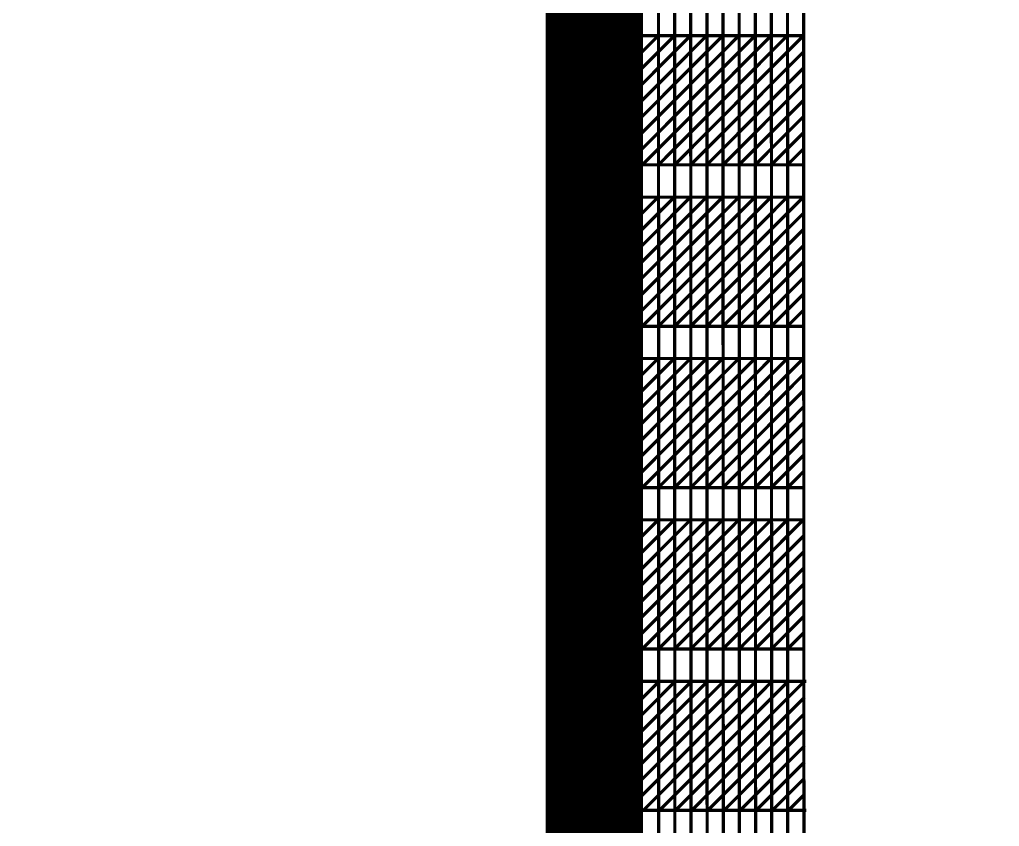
# Model space of a CAD drawing. Header units: millimetres. Extents: x -51 to 51, y -51 to 51.
# Drawn here: x 10 to 13.037, y -10.146 to -7.646 of the extents above; entities that cross this region are included whole.
import ezdxf

# ---------------------------------------------------------------- set-up
doc = ezdxf.new("R2010")
doc.units = ezdxf.units.MM
doc.linetypes.add('DASHED', pattern=[19.05, 12.7, -6.35])
for name, color, linetype in [('bottom_SU8', 5, 'Continuous'), ('metal', 43, 'Continuous'), ('reference', 18, 'DASHED')]:
    doc.layers.add(name, color=color, linetype=linetype)
doc.layers.add('top SU-8', color=3, linetype='Continuous', transparency=0.63)

msp = doc.modelspace()

# ---------------------------------------------------------------- linework, layer by layer
at = {"layer": 'bottom_SU8', "transparency": 33554544}
for points, const_width in [([(11.7823, 5.9298), (11.7823, -19.1017)], 0.3), ([(12.4337, -19.0957), (12.4292, -3.1921)], 0.01), ([(11.9837, -19.0957), (11.9792, -3.1964)], 0.01), ([(12.0335, -19.0957), (12.0292, -3.1964)], 0.01), ([(12.0835, -19.0957), (12.0792, -3.1964)], 0.01), ([(12.1337, -19.0957), (12.1292, -3.1961)], 0.01), ([(12.1837, -19.0957), (12.1792, -3.1964)], 0.01), ([(12.2337, -19.0957), (12.2292, -3.1961)], 0.01), ([(12.2837, -19.0957), (12.2795, -3.1961)], 0.01), ([(12.3337, -19.0957), (12.3292, -3.1961)], 0.01), ([(12.3837, -19.0957), (12.3792, -3.1961)], 0.01), ([(11.8946, -7.7811), (11.9795, -7.6961)], 0.01), ([(11.8948, -7.831), (12.0295, -7.6961)], 0.01), ([(11.8948, -7.8811), (12.0795, -7.6961)], 0.01), ([(11.8948, -7.9313), (12.1295, -7.6961)], 0.01), ([(11.8948, -7.9814), (12.1795, -7.6961)], 0.01), ([(11.8948, -8.0315), (12.2295, -7.6961)], 0.01), ([(11.8948, -8.0816), (12.2795, -7.6961)], 0.01), ([(11.8948, -7.6961), (12.4351, -7.6961)], 0.01), ([(11.9303, -8.0961), (12.3295, -7.6961)], 0.01), ([(11.9803, -8.0961), (12.3795, -7.6961)], 0.01), ([(12.0303, -8.0961), (12.4295, -7.6961)], 0.01), ([(12.0803, -8.0961), (12.4296, -7.7461)], 0.01), ([(12.1303, -8.0961), (12.4297, -7.7961)], 0.01), ([(12.1803, -8.0961), (12.4298, -7.8461)], 0.01), ([(12.2303, -8.0961), (12.4299, -7.8961)], 0.01), ([(12.2803, -8.0961), (12.43, -7.9461)], 0.01), ([(12.3303, -8.0961), (12.4301, -7.9961)], 0.01), ([(12.3803, -8.0961), (12.4302, -8.0461)], 0.01), ([(11.8948, -8.0961), (12.4352, -8.0961)], 0.01), ([(11.8946, -8.2811), (11.9795, -8.1961)], 0.01), ([(11.8948, -8.331), (12.0295, -8.1961)], 0.01), ([(11.8948, -8.3811), (12.0795, -8.1961)], 0.01), ([(11.8948, -8.4313), (12.1295, -8.1961)], 0.01), ([(11.8948, -8.4814), (12.1795, -8.1961)], 0.01), ([(11.8948, -8.5315), (12.2295, -8.1961)], 0.01), ([(11.8948, -8.5816), (12.2795, -8.1961)], 0.01), ([(11.8948, -8.1961), (12.4351, -8.1961)], 0.01), ([(11.9303, -8.5961), (12.3295, -8.1961)], 0.01), ([(11.9803, -8.5961), (12.3795, -8.1961)], 0.01), ([(12.0303, -8.5961), (12.4295, -8.1961)], 0.01), ([(12.0803, -8.5961), (12.4296, -8.2461)], 0.01), ([(12.1303, -8.5961), (12.4297, -8.2961)], 0.01), ([(12.1803, -8.5961), (12.4298, -8.3461)], 0.01), ([(12.2303, -8.5961), (12.4299, -8.3961)], 0.01), ([(12.2803, -8.5961), (12.43, -8.4461)], 0.01), ([(12.3303, -8.5961), (12.4301, -8.4961)], 0.01), ([(12.3803, -8.5961), (12.4302, -8.5461)], 0.01), ([(11.8948, -8.5961), (12.4352, -8.5961)], 0.01), ([(11.8946, -8.7811), (11.9795, -8.6961)], 0.01), ([(11.8948, -8.831), (12.0295, -8.6961)], 0.01), ([(11.8948, -8.8811), (12.0795, -8.6961)], 0.01), ([(11.8948, -8.9313), (12.1295, -8.6961)], 0.01), ([(11.8948, -8.9814), (12.1795, -8.6961)], 0.01), ([(11.8948, -9.0315), (12.2295, -8.6961)], 0.01), ([(11.8948, -9.0816), (12.2795, -8.6961)], 0.01), ([(11.8948, -8.6961), (12.4351, -8.6961)], 0.01), ([(11.9303, -9.0961), (12.3295, -8.6961)], 0.01), ([(11.9803, -9.0961), (12.3795, -8.6961)], 0.01), ([(12.0303, -9.0961), (12.4295, -8.6961)], 0.01), ([(12.0803, -9.0961), (12.4296, -8.7461)], 0.01), ([(12.1303, -9.0961), (12.4297, -8.7961)], 0.01), ([(12.1803, -9.0961), (12.4298, -8.8461)], 0.01), ([(12.2303, -9.0961), (12.4299, -8.8961)], 0.01), ([(12.2803, -9.0961), (12.43, -8.9461)], 0.01), ([(12.3303, -9.0961), (12.4301, -8.9961)], 0.01), ([(12.3803, -9.0961), (12.4302, -9.0461)], 0.01), ([(11.8948, -9.0961), (12.4352, -9.0961)], 0.01), ([(11.8946, -9.2811), (11.9795, -9.1961)], 0.01), ([(11.8948, -9.331), (12.0295, -9.1961)], 0.01), ([(11.8948, -9.3811), (12.0795, -9.1961)], 0.01), ([(11.8948, -9.4313), (12.1295, -9.1961)], 0.01), ([(11.8948, -9.4814), (12.1795, -9.1961)], 0.01), ([(11.8948, -9.5315), (12.2295, -9.1961)], 0.01), ([(11.8948, -9.5816), (12.2795, -9.1961)], 0.01), ([(11.8948, -9.1961), (12.4351, -9.1961)], 0.01), ([(11.9303, -9.5961), (12.3295, -9.1961)], 0.01), ([(11.9803, -9.5961), (12.3795, -9.1961)], 0.01), ([(12.0303, -9.5961), (12.4295, -9.1961)], 0.01), ([(12.0803, -9.5961), (12.4296, -9.2461)], 0.01), ([(12.1303, -9.5961), (12.4297, -9.2961)], 0.01), ([(12.1803, -9.5961), (12.4298, -9.3461)], 0.01), ([(12.2303, -9.5961), (12.4299, -9.3961)], 0.01), ([(12.2803, -9.5961), (12.43, -9.4461)], 0.01), ([(12.3303, -9.5961), (12.4301, -9.4961)], 0.01), ([(12.3803, -9.5961), (12.4302, -9.5461)], 0.01), ([(11.8948, -9.5961), (12.4352, -9.5961)], 0.01), ([(11.8978, -9.7811), (11.9827, -9.6961)], 0.01), ([(11.898, -9.831), (12.0327, -9.6961)], 0.01), ([(11.898, -9.8811), (12.0827, -9.6961)], 0.01), ([(11.898, -9.9312), (12.1327, -9.6961)], 0.01), ([(11.898, -9.9813), (12.1827, -9.6961)], 0.01), ([(11.898, -10.0314), (12.2327, -9.6961)], 0.01), ([(11.898, -10.0816), (12.2827, -9.6961)], 0.01), ([(11.898, -9.6961), (12.4382, -9.6961)], 0.01), ([(11.9335, -10.0961), (12.3327, -9.6961)], 0.01), ([(11.9835, -10.0961), (12.3827, -9.6961)], 0.01), ([(12.0335, -10.0961), (12.4327, -9.6961)], 0.01), ([(12.0835, -10.0961), (12.4328, -9.7461)], 0.01), ([(12.1335, -10.0961), (12.4329, -9.7961)], 0.01), ([(12.1835, -10.0961), (12.433, -9.8461)], 0.01), ([(12.2335, -10.0961), (12.4331, -9.8961)], 0.01), ([(12.2835, -10.0961), (12.4332, -9.9461)], 0.01), ([(12.3335, -10.0961), (12.4333, -9.9961)], 0.01), ([(12.3835, -10.0961), (12.4334, -10.0461)], 0.01), ([(11.898, -10.0961), (12.4383, -10.0961)], 0.01)]:
    msp.add_lwpolyline(points, dxfattribs=dict(at, const_width=const_width))
at = {"layer": 'metal', "transparency": 33554544}
for points, const_width in [([(11.7843, -11.0957), (11.7843, 10.5754)], 0.004), ([(11.7663, -12.0957), (11.7663, 10.0274)], 0.004), ([(11.7753, -11.5957), (11.7753, 10.0291)], 0.004), ([(11.7933, -10.5957), (11.7933, 9.9562)], 0.004), ([(11.7483, -13.0957), (11.7483, 9.4365)], 0.004), ([(11.7573, -12.5957), (11.7573, 9.4365)], 0.004), ([(11.8023, -10.0961), (11.8023, 9.3481)], 0.004), ([(11.8113, -9.5961), (11.8113, 9.3481)], 0.004), ([(11.7303, -14.0957), (11.7303, 8.8389)], 0.004), ([(11.7393, -13.5957), (11.7393, 8.8407)], 0.004), ([(11.8203, -9.0961), (11.8203, 8.7599)], 0.004), ([(11.8293, -8.5961), (11.8293, 8.7617)], 0.004), ([(11.7123, -15.0957), (11.7123, 8.2445)], 0.004), ([(11.7213, -14.5957), (11.7213, 8.2445)], 0.004), ([(11.8383, -8.0961), (11.8383, 8.1764)], 0.004), ([(11.6943, -16.0957), (11.6943, 7.6503)], 0.004), ([(11.7033, -15.5957), (11.7033, 7.6503)], 0.004), ([(11.6763, -17.0957), (11.6763, 7.0554)], 0.004), ([(11.6853, -16.5957), (11.6853, 7.0554)], 0.004), ([(11.6583, -18.0957), (11.6583, 6.4565)], 0.004), ([(11.6673, -17.5957), (11.6673, 6.4576)], 0.004), ([(11.6493, -18.5957), (11.6493, 5.8943)], 0.004), ([(11.6403, -19.0957), (11.6403, 5.8889)], 0.004), ([(11.9202, -7.8054), (12.0297, -7.6957)], 0.006), ([(11.9203, -7.8554), (12.0797, -7.6957)], 0.006), ([(11.9203, -7.9055), (12.1297, -7.6957)], 0.006), ([(11.9203, -7.9556), (12.1797, -7.6957)], 0.006), ([(11.9203, -8.0057), (12.2297, -7.6957)], 0.006), ([(11.9203, -8.0558), (12.2797, -7.6957)], 0.006), ([(11.9203, -7.6957), (12.4326, -7.6957)], 0.006), ([(11.9204, -7.7551), (11.9797, -7.6957)], 0.006), ([(11.9305, -8.0957), (12.3297, -7.6957)], 0.006), ([(11.9805, -8.0957), (11.9797, -7.6957)], 0.006), ([(11.9805, -8.0957), (12.3797, -7.6957)], 0.006), ([(12.0305, -8.0957), (12.0297, -7.6957)], 0.006), ([(12.0305, -8.0957), (12.4297, -7.6957)], 0.006), ([(12.0805, -8.0957), (12.0797, -7.6957)], 0.006), ([(12.1305, -8.0957), (12.1297, -7.6957)], 0.006), ([(12.1805, -8.0957), (12.1797, -7.6957)], 0.006), ([(12.2305, -8.0957), (12.2297, -7.6957)], 0.006), ([(12.2805, -8.0957), (12.2797, -7.6957)], 0.006), ([(12.3305, -8.0957), (12.3297, -7.6957)], 0.006), ([(12.3805, -8.0957), (12.3797, -7.6957)], 0.006), ([(12.4305, -8.0957), (12.4297, -7.6957)], 0.006), ([(12.0805, -8.0957), (12.4298, -7.7457)], 0.006), ([(12.1305, -8.0957), (12.4299, -7.7957)], 0.006), ([(12.1805, -8.0957), (12.43, -7.8457)], 0.006), ([(12.2305, -8.0957), (12.4301, -7.8957)], 0.006), ([(12.2805, -8.0957), (12.4302, -7.9457)], 0.006), ([(12.3305, -8.0957), (12.4303, -7.9957)], 0.006), ([(12.3805, -8.0957), (12.4304, -8.0457)], 0.006), ([(11.9182, -8.0957), (12.433, -8.0957)], 0.006), ([(11.9202, -8.3054), (12.0297, -8.1957)], 0.006), ([(11.9203, -8.3554), (12.0797, -8.1957)], 0.006), ([(11.9203, -8.4055), (12.1297, -8.1957)], 0.006), ([(11.9203, -8.4556), (12.1797, -8.1957)], 0.006), ([(11.9203, -8.5057), (12.2297, -8.1957)], 0.006), ([(11.9203, -8.5558), (12.2797, -8.1957)], 0.006), ([(11.9203, -8.1957), (12.4326, -8.1957)], 0.006), ([(11.9204, -8.2551), (11.9797, -8.1957)], 0.006), ([(11.9305, -8.5957), (12.3297, -8.1957)], 0.006), ([(11.9805, -8.5957), (11.9797, -8.1957)], 0.006), ([(11.9805, -8.5957), (12.3797, -8.1957)], 0.006), ([(12.0305, -8.5957), (12.0297, -8.1957)], 0.006), ([(12.0305, -8.5957), (12.4297, -8.1957)], 0.006), ([(12.0805, -8.5957), (12.0797, -8.1957)], 0.006), ([(12.1305, -8.5957), (12.1297, -8.1957)], 0.006), ([(12.1805, -8.5957), (12.1797, -8.1957)], 0.006), ([(12.2305, -8.5957), (12.2297, -8.1957)], 0.006), ([(12.2805, -8.5957), (12.2797, -8.1957)], 0.006), ([(12.3305, -8.5957), (12.3297, -8.1957)], 0.006), ([(12.3805, -8.5957), (12.3797, -8.1957)], 0.006), ([(12.4305, -8.5957), (12.4297, -8.1957)], 0.006), ([(12.0805, -8.5957), (12.4298, -8.2457)], 0.006), ([(12.1305, -8.5957), (12.4299, -8.2957)], 0.006), ([(12.1805, -8.5957), (12.43, -8.3457)], 0.006), ([(12.2305, -8.5957), (12.4301, -8.3957)], 0.006), ([(12.2805, -8.5957), (12.4302, -8.4457)], 0.006), ([(12.3305, -8.5957), (12.4303, -8.4957)], 0.006), ([(12.3805, -8.5957), (12.4304, -8.5457)], 0.006), ([(11.9182, -8.5957), (12.433, -8.5957)], 0.006), ([(11.9202, -8.8054), (12.0297, -8.6957)], 0.006), ([(11.9203, -8.8554), (12.0797, -8.6957)], 0.006), ([(11.9203, -8.9055), (12.1297, -8.6957)], 0.006), ([(11.9203, -8.9556), (12.1797, -8.6957)], 0.006), ([(11.9203, -9.0057), (12.2297, -8.6957)], 0.006), ([(11.9203, -9.0558), (12.2797, -8.6957)], 0.006), ([(11.9203, -8.6957), (12.4326, -8.6957)], 0.006), ([(11.9204, -8.7551), (11.9797, -8.6957)], 0.006), ([(11.9305, -9.0957), (12.3297, -8.6957)], 0.006), ([(11.9805, -9.0957), (11.9797, -8.6957)], 0.006), ([(11.9805, -9.0957), (12.3797, -8.6957)], 0.006), ([(12.0305, -9.0957), (12.0297, -8.6957)], 0.006), ([(12.0305, -9.0957), (12.4297, -8.6957)], 0.006), ([(12.0805, -9.0957), (12.0797, -8.6957)], 0.006), ([(12.1305, -9.0957), (12.1297, -8.6957)], 0.006), ([(12.1805, -9.0957), (12.1797, -8.6957)], 0.006), ([(12.2305, -9.0957), (12.2297, -8.6957)], 0.006), ([(12.2805, -9.0957), (12.2797, -8.6957)], 0.006), ([(12.3305, -9.0957), (12.3297, -8.6957)], 0.006), ([(12.3805, -9.0957), (12.3797, -8.6957)], 0.006), ([(12.4305, -9.0957), (12.4297, -8.6957)], 0.006), ([(12.0805, -9.0957), (12.4298, -8.7457)], 0.006), ([(12.1305, -9.0957), (12.4299, -8.7957)], 0.006), ([(12.1805, -9.0957), (12.43, -8.8457)], 0.006), ([(12.2305, -9.0957), (12.4301, -8.8957)], 0.006), ([(12.2805, -9.0957), (12.4302, -8.9457)], 0.006), ([(12.3305, -9.0957), (12.4303, -8.9957)], 0.006), ([(12.3805, -9.0957), (12.4304, -9.0457)], 0.006), ([(11.9182, -9.0957), (12.433, -9.0957)], 0.006), ([(11.9202, -9.3054), (12.0297, -9.1957)], 0.006), ([(11.9203, -9.3554), (12.0797, -9.1957)], 0.006), ([(11.9203, -9.4055), (12.1297, -9.1957)], 0.006), ([(11.9203, -9.4556), (12.1797, -9.1957)], 0.006), ([(11.9203, -9.5057), (12.2297, -9.1957)], 0.006), ([(11.9203, -9.5558), (12.2797, -9.1957)], 0.006), ([(11.9203, -9.1957), (12.4326, -9.1957)], 0.006), ([(11.9204, -9.2551), (11.9797, -9.1957)], 0.006), ([(11.9305, -9.5957), (12.3297, -9.1957)], 0.006), ([(11.9805, -9.5957), (11.9797, -9.1957)], 0.006), ([(11.9805, -9.5957), (12.3797, -9.1957)], 0.006), ([(12.0305, -9.5957), (12.0297, -9.1957)], 0.006), ([(12.0305, -9.5957), (12.4297, -9.1957)], 0.006), ([(12.0805, -9.5957), (12.0797, -9.1957)], 0.006), ([(12.1305, -9.5957), (12.1297, -9.1957)], 0.006), ([(12.1805, -9.5957), (12.1797, -9.1957)], 0.006), ([(12.2305, -9.5957), (12.2297, -9.1957)], 0.006), ([(12.2805, -9.5957), (12.2797, -9.1957)], 0.006), ([(12.3305, -9.5957), (12.3297, -9.1957)], 0.006), ([(12.3805, -9.5957), (12.3797, -9.1957)], 0.006), ([(12.4305, -9.5957), (12.4297, -9.1957)], 0.006), ([(12.0805, -9.5957), (12.4298, -9.2457)], 0.006), ([(12.1305, -9.5957), (12.4299, -9.2957)], 0.006), ([(12.1805, -9.5957), (12.43, -9.3457)], 0.006), ([(12.2305, -9.5957), (12.4301, -9.3957)], 0.006), ([(12.2805, -9.5957), (12.4302, -9.4457)], 0.006), ([(12.3305, -9.5957), (12.4303, -9.4957)], 0.006), ([(12.3805, -9.5957), (12.4304, -9.5457)], 0.006), ([(11.9182, -9.5957), (12.433, -9.5957)], 0.006), ([(11.9226, -9.8057), (12.032, -9.696)], 0.006), ([(11.9226, -9.8557), (12.082, -9.696)], 0.006), ([(11.9226, -9.9058), (12.132, -9.696)], 0.006), ([(11.9226, -10.0561), (12.282, -9.696)], 0.006), ([(11.9226, -9.696), (12.435, -9.696)], 0.006), ([(11.9227, -9.9559), (12.182, -9.696)], 0.006), ([(11.9227, -10.0059), (12.232, -9.696)], 0.006), ([(11.9227, -9.7554), (11.982, -9.696)], 0.006), ([(11.9329, -10.096), (12.332, -9.696)], 0.006), ([(11.9812, -10.096), (11.9811, -9.696)], 0.006), ([(11.9829, -10.096), (12.382, -9.696)], 0.006), ([(12.0308, -10.096), (12.0313, -9.696)], 0.006), ([(12.0329, -10.096), (12.432, -9.696)], 0.006), ([(12.0813, -10.096), (12.0813, -9.696)], 0.006), ([(12.1315, -10.096), (12.1314, -9.696)], 0.006), ([(12.181, -10.096), (12.181, -9.696)], 0.006), ([(12.2315, -10.096), (12.2314, -9.696)], 0.006), ([(12.2816, -10.096), (12.2812, -9.696)], 0.006), ([(12.3315, -10.096), (12.3312, -9.696)], 0.006), ([(12.3812, -10.096), (12.3809, -9.696)], 0.006), ([(12.431, -10.096), (12.4313, -9.696)], 0.006), ([(12.0829, -10.096), (12.4321, -9.746)], 0.006), ([(12.1329, -10.096), (12.4322, -9.796)], 0.006), ([(12.1829, -10.096), (12.4323, -9.846)], 0.006), ([(12.2329, -10.096), (12.4324, -9.896)], 0.006), ([(12.2829, -10.096), (12.4325, -9.946)], 0.006), ([(12.3329, -10.096), (12.4326, -9.996)], 0.006), ([(12.3829, -10.096), (12.4327, -10.046)], 0.006), ([(11.9205, -10.096), (12.4353, -10.096)], 0.006)]:
    msp.add_lwpolyline(points, dxfattribs=dict(at, const_width=const_width))
for points in [[(11.8383, -7.6961), (11.9252, -7.6961), (11.9252, -8.0961), (11.8383, -8.0961)], [(11.8293, -8.1961), (11.9252, -8.1961), (11.9252, -8.5961), (11.8293, -8.5961)], [(11.8203, -8.6961), (11.9252, -8.6961), (11.9252, -9.0961), (11.8203, -9.0961)], [(11.8113, -9.1961), (11.9252, -9.1961), (11.9252, -9.5961), (11.8113, -9.5961)], [(11.8023, -9.6961), (11.9286, -9.6961), (11.9286, -10.0961), (11.8023, -10.0961)]]:
    msp.add_lwpolyline(points, close=True, dxfattribs=at)
at = {"layer": 'reference'}
msp.add_circle((0, 0), 38.1, dxfattribs=at)
at = {"layer": 'top SU-8', "transparency": 33554544}
msp.add_lwpolyline([(11.9322, -3.1692), (11.6323, -3.1692), (11.6321, -19.1018), (11.6652, -19.1018)], close=True, dxfattribs=at)

doc.saveas('drawing.dxf')
